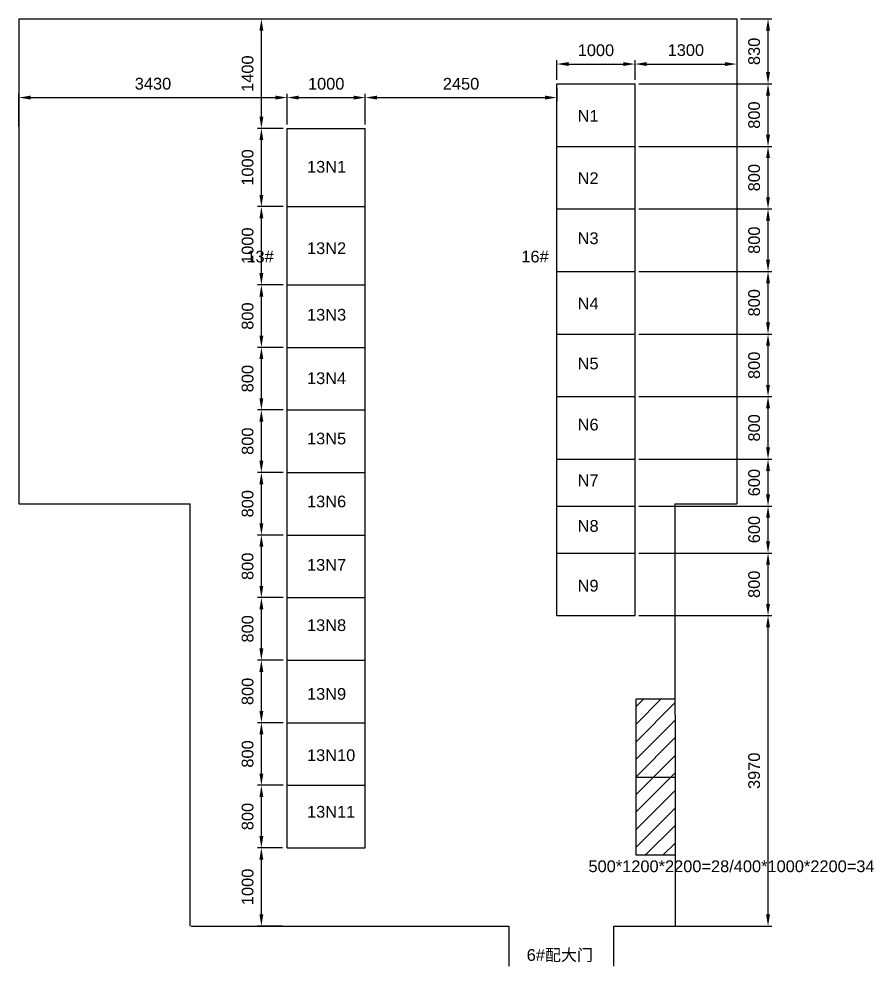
# Model space of a CAD drawing. Header units: millimetres. Extents: x 8 to 67164, y -14211 to 15935.
# Drawn here: x 26102 to 37039, y -14000 to -1888 of the extents above; entities that cross this region are included whole.
import ezdxf

# ---------------------------------------------------------------- set-up
doc = ezdxf.new("R2010")
doc.units = ezdxf.units.MM
doc.layers.add('标注', color=7, linetype='Continuous')
doc.styles.get("Standard").update_dxf_attribs({"font": 'arial.ttf'})
doc.dimstyles.new('ISO-25', dxfattribs={"dimtxt": 150, "dimasz": 150, "dimexe": 50, "dimexo": 50, "dimgap": 100, "dimtad": 1, "dimtoh": 1, "dimdec": 0, "dimtxsty": 'Standard', "dimcen": 0, "dimclrd": 3, "dimclre": 3, "dimclrt": 3, "dimadec": 0, "dimazin": 0, "dimtfac": 1, "dimtdec": 0, "dimtmove": 0, "dimatfit": 3, "dimfxl": 1, "dimarcsym": 2})

# ---------------------------------------------------------------- blocks, each defined once
blk = doc.blocks.new('*D151')
at = {"layer": 'Defpoints', "color": 0, "transparency": 16777216}
for p in [(29532, -2894), (26102, -3313), (29532, -3288)]:
    blk.add_point(p, dxfattribs=at)
at = {"layer": '标注', "color": 3, "lineweight": -2, "transparency": 16777216}
for p, q in [((26102, -3263), (26102, -2844)), ((26252, -2894), (29382, -2894)), ((29532, -3238), (29532, -2844))]:
    blk.add_line(p, q, dxfattribs=at)
at = {"layer": '标注', "color": 3, "transparency": 16777216}
for points in [[(26252, -2869), (26252, -2919), (26102, -2894)], [(29382, -2869), (29382, -2919), (29532, -2894)]]:
    blk.add_solid(points, dxfattribs=at)
at = {"layer": '标注', "color": 3, "transparency": 16777216, "insert": (27817, -2717), "char_height": 150, "attachment_point": 5}
blk.add_mtext('3430', dxfattribs=at)
blk = doc.blocks.new('*D152')
at = {"layer": 'Defpoints', "color": 0, "transparency": 16777216}
for p in [(30532, -2894), (29532, -3288), (30532, -3288)]:
    blk.add_point(p, dxfattribs=at)
at = {"layer": '标注', "color": 3, "lineweight": -2, "transparency": 16777216}
for p, q in [((29532, -3238), (29532, -2844)), ((29682, -2894), (30382, -2894)), ((30532, -3238), (30532, -2844))]:
    blk.add_line(p, q, dxfattribs=at)
at = {"layer": '标注', "color": 3, "transparency": 16777216}
for points in [[(29682, -2869), (29682, -2919), (29532, -2894)], [(30382, -2869), (30382, -2919), (30532, -2894)]]:
    blk.add_solid(points, dxfattribs=at)
at = {"layer": '标注', "color": 3, "transparency": 16777216, "insert": (30032, -2718), "char_height": 150, "attachment_point": 5}
blk.add_mtext('1000', dxfattribs=at)
blk = doc.blocks.new('*D153')
at = {"layer": 'Defpoints', "color": 0, "transparency": 16777216}
for p in [(32982, -2718), (32982, -2894), (30532, -3288)]:
    blk.add_point(p, dxfattribs=at)
at = {"layer": '标注', "color": 3, "lineweight": -2, "transparency": 16777216}
for p, q in [((32982, -2768), (32982, -2944)), ((30532, -3238), (30532, -2844)), ((30682, -2894), (32832, -2894))]:
    blk.add_line(p, q, dxfattribs=at)
at = {"layer": '标注', "color": 3, "transparency": 16777216}
for points in [[(30682, -2869), (30682, -2919), (30532, -2894)], [(32832, -2869), (32832, -2919), (32982, -2894)]]:
    blk.add_solid(points, dxfattribs=at)
at = {"layer": '标注', "color": 3, "transparency": 16777216, "insert": (31757, -2718), "char_height": 150, "attachment_point": 5}
blk.add_mtext('2450', dxfattribs=at)
blk = doc.blocks.new('*D154')
at = {"layer": 'Defpoints', "color": 0, "transparency": 16777216}
for p in [(33982, -2465), (32982, -2718), (33982, -2718)]:
    blk.add_point(p, dxfattribs=at)
at = {"layer": '标注', "color": 3, "lineweight": -2, "transparency": 16777216}
for p, q in [((32982, -2668), (32982, -2415)), ((33982, -2668), (33982, -2415)), ((33132, -2465), (33832, -2465))]:
    blk.add_line(p, q, dxfattribs=at)
at = {"layer": '标注', "color": 3, "transparency": 16777216}
for points in [[(33132, -2440), (33132, -2490), (32982, -2465)], [(33832, -2440), (33832, -2490), (33982, -2465)]]:
    blk.add_solid(points, dxfattribs=at)
at = {"layer": '标注', "color": 3, "transparency": 16777216, "insert": (33482, -2289), "char_height": 150, "attachment_point": 5}
blk.add_mtext('1000', dxfattribs=at)
blk = doc.blocks.new('*D155')
at = {"layer": 'Defpoints', "color": 0, "transparency": 16777216}
for p in [(35282, -2465), (35282, -2465), (33982, -2718)]:
    blk.add_point(p, dxfattribs=at)
at = {"layer": '标注', "color": 3, "lineweight": -2, "transparency": 16777216}
for p, q in [((33982, -2668), (33982, -2415)), ((34132, -2465), (35132, -2465))]:
    blk.add_line(p, q, dxfattribs=at)
at = {"layer": '标注', "color": 3, "transparency": 16777216}
for points in [[(34132, -2440), (34132, -2490), (33982, -2465)], [(35132, -2440), (35132, -2490), (35282, -2465)]]:
    blk.add_solid(points, dxfattribs=at)
at = {"layer": '标注', "color": 3, "transparency": 16777216, "insert": (34632, -2288), "char_height": 150, "attachment_point": 5}
blk.add_mtext('1300', dxfattribs=at)
blk = doc.blocks.new('*D156')
at = {"layer": 'Defpoints', "color": 0, "transparency": 16777216}
for p in [(29203, -12488), (29525, -12488), (29525, -13488)]:
    blk.add_point(p, dxfattribs=at)
at = {"layer": '标注', "color": 3, "lineweight": -2, "transparency": 16777216}
for p, q in [((29475, -12488), (29153, -12488)), ((29203, -13338), (29203, -12638)), ((29475, -13488), (29153, -13488))]:
    blk.add_line(p, q, dxfattribs=at)
at = {"layer": '标注', "color": 3, "transparency": 16777216}
for points in [[(29178, -12638), (29228, -12638), (29203, -12488)], [(29178, -13338), (29228, -13338), (29203, -13488)]]:
    blk.add_solid(points, dxfattribs=at)
at = {"layer": '标注', "color": 3, "transparency": 16777216, "insert": (29027, -12988), "char_height": 150, "attachment_point": 5, "rotation": 90}
blk.add_mtext('1000', dxfattribs=at)
blk = doc.blocks.new('*D157')
at = {"layer": 'Defpoints', "color": 0, "transparency": 16777216}
for p in [(29203, -11688), (29532, -11688), (29475, -12488)]:
    blk.add_point(p, dxfattribs=at)
at = {"layer": '标注', "color": 3, "lineweight": -2, "transparency": 16777216}
for p, q in [((29482, -11688), (29153, -11688)), ((29203, -12338), (29203, -11838)), ((29425, -12488), (29153, -12488))]:
    blk.add_line(p, q, dxfattribs=at)
at = {"layer": '标注', "color": 3, "transparency": 16777216}
for points in [[(29178, -11838), (29228, -11838), (29203, -11688)], [(29178, -12338), (29228, -12338), (29203, -12488)]]:
    blk.add_solid(points, dxfattribs=at)
at = {"layer": '标注', "color": 3, "transparency": 16777216, "insert": (29027, -12088), "char_height": 150, "attachment_point": 5, "rotation": 90}
blk.add_mtext('800', dxfattribs=at)
blk = doc.blocks.new('*D158')
at = {"layer": 'Defpoints', "color": 0, "transparency": 16777216}
for p in [(29203, -10888), (29532, -10888), (29532, -11688)]:
    blk.add_point(p, dxfattribs=at)
at = {"layer": '标注', "color": 3, "lineweight": -2, "transparency": 16777216}
for p, q in [((29482, -10888), (29153, -10888)), ((29203, -11538), (29203, -11038)), ((29482, -11688), (29153, -11688))]:
    blk.add_line(p, q, dxfattribs=at)
at = {"layer": '标注', "color": 3, "transparency": 16777216}
for points in [[(29178, -11038), (29228, -11038), (29203, -10888)], [(29178, -11538), (29228, -11538), (29203, -11688)]]:
    blk.add_solid(points, dxfattribs=at)
at = {"layer": '标注', "color": 3, "transparency": 16777216, "insert": (29027, -11288), "char_height": 150, "attachment_point": 5, "rotation": 90}
blk.add_mtext('800', dxfattribs=at)
blk = doc.blocks.new('*D159')
at = {"layer": 'Defpoints', "color": 0, "transparency": 16777216}
for p in [(29203, -10088), (29532, -10088), (29532, -10888)]:
    blk.add_point(p, dxfattribs=at)
at = {"layer": '标注', "color": 3, "lineweight": -2, "transparency": 16777216}
for p, q in [((29482, -10088), (29153, -10088)), ((29203, -10738), (29203, -10238)), ((29482, -10888), (29153, -10888))]:
    blk.add_line(p, q, dxfattribs=at)
at = {"layer": '标注', "color": 3, "transparency": 16777216}
for points in [[(29178, -10238), (29228, -10238), (29203, -10088)], [(29178, -10738), (29228, -10738), (29203, -10888)]]:
    blk.add_solid(points, dxfattribs=at)
at = {"layer": '标注', "color": 3, "transparency": 16777216, "insert": (29027, -10488), "char_height": 150, "attachment_point": 5, "rotation": 90}
blk.add_mtext('800', dxfattribs=at)
blk = doc.blocks.new('*D160')
at = {"layer": 'Defpoints', "color": 0, "transparency": 16777216}
for p in [(29203, -9288), (29532, -9288), (29532, -10088)]:
    blk.add_point(p, dxfattribs=at)
at = {"layer": '标注', "color": 3, "lineweight": -2, "transparency": 16777216}
for p, q in [((29482, -9288), (29153, -9288)), ((29203, -9938), (29203, -9438)), ((29482, -10088), (29153, -10088))]:
    blk.add_line(p, q, dxfattribs=at)
at = {"layer": '标注', "color": 3, "transparency": 16777216}
for points in [[(29178, -9438), (29228, -9438), (29203, -9288)], [(29178, -9938), (29228, -9938), (29203, -10088)]]:
    blk.add_solid(points, dxfattribs=at)
at = {"layer": '标注', "color": 3, "transparency": 16777216, "insert": (29027, -9688), "char_height": 150, "attachment_point": 5, "rotation": 90}
blk.add_mtext('800', dxfattribs=at)
blk = doc.blocks.new('*D161')
at = {"layer": 'Defpoints', "color": 0, "transparency": 16777216}
for p in [(29203, -8488), (29532, -8488), (29532, -9288)]:
    blk.add_point(p, dxfattribs=at)
at = {"layer": '标注', "color": 3, "lineweight": -2, "transparency": 16777216}
for p, q in [((29482, -8488), (29153, -8488)), ((29203, -9138), (29203, -8638)), ((29482, -9288), (29153, -9288))]:
    blk.add_line(p, q, dxfattribs=at)
at = {"layer": '标注', "color": 3, "transparency": 16777216}
for points in [[(29178, -8638), (29228, -8638), (29203, -8488)], [(29178, -9138), (29228, -9138), (29203, -9288)]]:
    blk.add_solid(points, dxfattribs=at)
at = {"layer": '标注', "color": 3, "transparency": 16777216, "insert": (29027, -8888), "char_height": 150, "attachment_point": 5, "rotation": 90}
blk.add_mtext('800', dxfattribs=at)
blk = doc.blocks.new('*D162')
at = {"layer": 'Defpoints', "color": 0, "transparency": 16777216}
for p in [(29203, -7688), (29532, -7688), (29532, -8488)]:
    blk.add_point(p, dxfattribs=at)
at = {"layer": '标注', "color": 3, "lineweight": -2, "transparency": 16777216}
for p, q in [((29482, -7688), (29153, -7688)), ((29203, -8338), (29203, -7838)), ((29482, -8488), (29153, -8488))]:
    blk.add_line(p, q, dxfattribs=at)
at = {"layer": '标注', "color": 3, "transparency": 16777216}
for points in [[(29178, -7838), (29228, -7838), (29203, -7688)], [(29178, -8338), (29228, -8338), (29203, -8488)]]:
    blk.add_solid(points, dxfattribs=at)
at = {"layer": '标注', "color": 3, "transparency": 16777216, "insert": (29027, -8088), "char_height": 150, "attachment_point": 5, "rotation": 90}
blk.add_mtext('800', dxfattribs=at)
blk = doc.blocks.new('*D163')
at = {"layer": 'Defpoints', "color": 0, "transparency": 16777216}
for p in [(29203, -6888), (29532, -6888), (29532, -7688)]:
    blk.add_point(p, dxfattribs=at)
at = {"layer": '标注', "color": 3, "lineweight": -2, "transparency": 16777216}
for p, q in [((29482, -6888), (29153, -6888)), ((29203, -7538), (29203, -7038)), ((29482, -7688), (29153, -7688))]:
    blk.add_line(p, q, dxfattribs=at)
at = {"layer": '标注', "color": 3, "transparency": 16777216}
for points in [[(29178, -7038), (29228, -7038), (29203, -6888)], [(29178, -7538), (29228, -7538), (29203, -7688)]]:
    blk.add_solid(points, dxfattribs=at)
at = {"layer": '标注', "color": 3, "transparency": 16777216, "insert": (29027, -7288), "char_height": 150, "attachment_point": 5, "rotation": 90}
blk.add_mtext('800', dxfattribs=at)
blk = doc.blocks.new('*D164')
at = {"layer": 'Defpoints', "color": 0, "transparency": 16777216}
for p in [(29203, -6088), (29532, -6088), (29532, -6888)]:
    blk.add_point(p, dxfattribs=at)
at = {"layer": '标注', "color": 3, "lineweight": -2, "transparency": 16777216}
for p, q in [((29482, -6088), (29153, -6088)), ((29203, -6738), (29203, -6238)), ((29482, -6888), (29153, -6888))]:
    blk.add_line(p, q, dxfattribs=at)
at = {"layer": '标注', "color": 3, "transparency": 16777216}
for points in [[(29178, -6238), (29228, -6238), (29203, -6088)], [(29178, -6738), (29228, -6738), (29203, -6888)]]:
    blk.add_solid(points, dxfattribs=at)
at = {"layer": '标注', "color": 3, "transparency": 16777216, "insert": (29027, -6488), "char_height": 150, "attachment_point": 5, "rotation": 90}
blk.add_mtext('800', dxfattribs=at)
blk = doc.blocks.new('*D165')
at = {"layer": 'Defpoints', "color": 0, "transparency": 16777216}
for p in [(29203, -5288), (29532, -5288), (29532, -6088)]:
    blk.add_point(p, dxfattribs=at)
at = {"layer": '标注', "color": 3, "lineweight": -2, "transparency": 16777216}
for p, q in [((29482, -5288), (29153, -5288)), ((29203, -5938), (29203, -5438)), ((29482, -6088), (29153, -6088))]:
    blk.add_line(p, q, dxfattribs=at)
at = {"layer": '标注', "color": 3, "transparency": 16777216}
for points in [[(29178, -5438), (29228, -5438), (29203, -5288)], [(29178, -5938), (29228, -5938), (29203, -6088)]]:
    blk.add_solid(points, dxfattribs=at)
at = {"layer": '标注', "color": 3, "transparency": 16777216, "insert": (29027, -5688), "char_height": 150, "attachment_point": 5, "rotation": 90}
blk.add_mtext('800', dxfattribs=at)
blk = doc.blocks.new('*D166')
at = {"layer": 'Defpoints', "color": 0, "transparency": 16777216}
for p in [(29203, -4288), (29532, -4288), (29532, -5288)]:
    blk.add_point(p, dxfattribs=at)
at = {"layer": '标注', "color": 3, "lineweight": -2, "transparency": 16777216}
for p, q in [((29482, -4288), (29153, -4288)), ((29203, -5138), (29203, -4438)), ((29482, -5288), (29153, -5288))]:
    blk.add_line(p, q, dxfattribs=at)
at = {"layer": '标注', "color": 3, "transparency": 16777216}
for points in [[(29178, -4438), (29228, -4438), (29203, -4288)], [(29178, -5138), (29228, -5138), (29203, -5288)]]:
    blk.add_solid(points, dxfattribs=at)
at = {"layer": '标注', "color": 3, "transparency": 16777216, "insert": (29027, -4788), "char_height": 150, "attachment_point": 5, "rotation": 90}
blk.add_mtext('1000', dxfattribs=at)
blk = doc.blocks.new('*D167')
at = {"layer": 'Defpoints', "color": 0, "transparency": 16777216}
for p in [(29203, -3288), (29532, -3288), (29532, -4288)]:
    blk.add_point(p, dxfattribs=at)
at = {"layer": '标注', "color": 3, "lineweight": -2, "transparency": 16777216}
for p, q in [((29482, -3288), (29153, -3288)), ((29203, -4138), (29203, -3438)), ((29482, -4288), (29153, -4288))]:
    blk.add_line(p, q, dxfattribs=at)
at = {"layer": '标注', "color": 3, "transparency": 16777216}
for points in [[(29178, -3438), (29228, -3438), (29203, -3288)], [(29178, -4138), (29228, -4138), (29203, -4288)]]:
    blk.add_solid(points, dxfattribs=at)
at = {"layer": '标注', "color": 3, "transparency": 16777216, "insert": (29027, -3788), "char_height": 150, "attachment_point": 5, "rotation": 90}
blk.add_mtext('1000', dxfattribs=at)
blk = doc.blocks.new('*D168')
at = {"layer": 'Defpoints', "color": 0, "transparency": 16777216}
for p in [(29203, -1888), (29203, -1888), (29532, -3288)]:
    blk.add_point(p, dxfattribs=at)
at = {"layer": '标注', "color": 3, "lineweight": -2, "transparency": 16777216}
for p, q in [((29203, -3138), (29203, -2038)), ((29482, -3288), (29153, -3288))]:
    blk.add_line(p, q, dxfattribs=at)
at = {"layer": '标注', "color": 3, "transparency": 16777216}
for points in [[(29178, -2038), (29228, -2038), (29203, -1888)], [(29178, -3138), (29228, -3138), (29203, -3288)]]:
    blk.add_solid(points, dxfattribs=at)
at = {"layer": '标注', "color": 3, "transparency": 16777216, "insert": (29027, -2588), "char_height": 150, "attachment_point": 5, "rotation": 90}
blk.add_mtext('1400', dxfattribs=at)
blk = doc.blocks.new('*D169')
at = {"layer": 'Defpoints', "color": 0, "transparency": 16777216}
for p in [(33982, -9518), (35683, -9518), (34104, -13489)]:
    blk.add_point(p, dxfattribs=at)
at = {"layer": '标注', "color": 3, "lineweight": -2, "transparency": 16777216}
for p, q in [((34032, -9518), (35733, -9518)), ((35683, -13339), (35683, -9668)), ((34154, -13489), (35733, -13489))]:
    blk.add_line(p, q, dxfattribs=at)
at = {"layer": '标注', "color": 3, "transparency": 16777216}
for points in [[(35658, -9668), (35708, -9668), (35683, -9518)], [(35658, -13339), (35708, -13339), (35683, -13489)]]:
    blk.add_solid(points, dxfattribs=at)
at = {"layer": '标注', "color": 3, "transparency": 16777216, "insert": (35506, -11503), "char_height": 150, "attachment_point": 5, "rotation": 90}
blk.add_mtext('3970', dxfattribs=at)
blk = doc.blocks.new('*D170')
at = {"layer": 'Defpoints', "color": 0, "transparency": 16777216}
for p in [(33982, -8718), (35683, -8718), (33982, -9518)]:
    blk.add_point(p, dxfattribs=at)
at = {"layer": '标注', "color": 3, "lineweight": -2, "transparency": 16777216}
for p, q in [((34032, -8718), (35733, -8718)), ((35683, -9368), (35683, -8868)), ((34032, -9518), (35733, -9518))]:
    blk.add_line(p, q, dxfattribs=at)
at = {"layer": '标注', "color": 3, "transparency": 16777216}
for points in [[(35658, -8868), (35708, -8868), (35683, -8718)], [(35658, -9368), (35708, -9368), (35683, -9518)]]:
    blk.add_solid(points, dxfattribs=at)
at = {"layer": '标注', "color": 3, "transparency": 16777216, "insert": (35506, -9118), "char_height": 150, "attachment_point": 5, "rotation": 90}
blk.add_mtext('800', dxfattribs=at)
blk = doc.blocks.new('*D171')
at = {"layer": 'Defpoints', "color": 0, "transparency": 16777216}
for p in [(33982, -8118), (35683, -8118), (33982, -8718)]:
    blk.add_point(p, dxfattribs=at)
at = {"layer": '标注', "color": 3, "lineweight": -2, "transparency": 16777216}
for p, q in [((34032, -8118), (35733, -8118)), ((35683, -8568), (35683, -8268)), ((34032, -8718), (35733, -8718))]:
    blk.add_line(p, q, dxfattribs=at)
at = {"layer": '标注', "color": 3, "transparency": 16777216}
for points in [[(35658, -8268), (35708, -8268), (35683, -8118)], [(35658, -8568), (35708, -8568), (35683, -8718)]]:
    blk.add_solid(points, dxfattribs=at)
at = {"layer": '标注', "color": 3, "transparency": 16777216, "insert": (35506, -8418), "char_height": 150, "attachment_point": 5, "rotation": 90}
blk.add_mtext('600', dxfattribs=at)
blk = doc.blocks.new('*D172')
at = {"layer": 'Defpoints', "color": 0, "transparency": 16777216}
for p in [(33982, -7518), (35683, -7518), (33982, -8118)]:
    blk.add_point(p, dxfattribs=at)
at = {"layer": '标注', "color": 3, "lineweight": -2, "transparency": 16777216}
for p, q in [((34032, -7518), (35733, -7518)), ((35683, -7968), (35683, -7668)), ((34032, -8118), (35733, -8118))]:
    blk.add_line(p, q, dxfattribs=at)
at = {"layer": '标注', "color": 3, "transparency": 16777216}
for points in [[(35658, -7668), (35708, -7668), (35683, -7518)], [(35658, -7968), (35708, -7968), (35683, -8118)]]:
    blk.add_solid(points, dxfattribs=at)
at = {"layer": '标注', "color": 3, "transparency": 16777216, "insert": (35506, -7818), "char_height": 150, "attachment_point": 5, "rotation": 90}
blk.add_mtext('600', dxfattribs=at)
blk = doc.blocks.new('*D173')
at = {"layer": 'Defpoints', "color": 0, "transparency": 16777216}
for p in [(33982, -6718), (35683, -6718), (33982, -7518)]:
    blk.add_point(p, dxfattribs=at)
at = {"layer": '标注', "color": 3, "lineweight": -2, "transparency": 16777216}
for p, q in [((34032, -6718), (35733, -6718)), ((35683, -7368), (35683, -6868)), ((34032, -7518), (35733, -7518))]:
    blk.add_line(p, q, dxfattribs=at)
at = {"layer": '标注', "color": 3, "transparency": 16777216}
for points in [[(35658, -6868), (35708, -6868), (35683, -6718)], [(35658, -7368), (35708, -7368), (35683, -7518)]]:
    blk.add_solid(points, dxfattribs=at)
at = {"layer": '标注', "color": 3, "transparency": 16777216, "insert": (35506, -7118), "char_height": 150, "attachment_point": 5, "rotation": 90}
blk.add_mtext('800', dxfattribs=at)
blk = doc.blocks.new('*D174')
at = {"layer": 'Defpoints', "color": 0, "transparency": 16777216}
for p in [(33982, -5918), (35683, -5918), (33982, -6718)]:
    blk.add_point(p, dxfattribs=at)
at = {"layer": '标注', "color": 3, "lineweight": -2, "transparency": 16777216}
for p, q in [((34032, -5918), (35733, -5918)), ((35683, -6568), (35683, -6068)), ((34032, -6718), (35733, -6718))]:
    blk.add_line(p, q, dxfattribs=at)
at = {"layer": '标注', "color": 3, "transparency": 16777216}
for points in [[(35658, -6068), (35708, -6068), (35683, -5918)], [(35658, -6568), (35708, -6568), (35683, -6718)]]:
    blk.add_solid(points, dxfattribs=at)
at = {"layer": '标注', "color": 3, "transparency": 16777216, "insert": (35506, -6318), "char_height": 150, "attachment_point": 5, "rotation": 90}
blk.add_mtext('800', dxfattribs=at)
blk = doc.blocks.new('*D175')
at = {"layer": 'Defpoints', "color": 0, "transparency": 16777216}
for p in [(33982, -5118), (35683, -5118), (33982, -5918)]:
    blk.add_point(p, dxfattribs=at)
at = {"layer": '标注', "color": 3, "lineweight": -2, "transparency": 16777216}
for p, q in [((34032, -5118), (35733, -5118)), ((35683, -5768), (35683, -5268)), ((34032, -5918), (35733, -5918))]:
    blk.add_line(p, q, dxfattribs=at)
at = {"layer": '标注', "color": 3, "transparency": 16777216}
for points in [[(35658, -5268), (35708, -5268), (35683, -5118)], [(35658, -5768), (35708, -5768), (35683, -5918)]]:
    blk.add_solid(points, dxfattribs=at)
at = {"layer": '标注', "color": 3, "transparency": 16777216, "insert": (35506, -5518), "char_height": 150, "attachment_point": 5, "rotation": 90}
blk.add_mtext('800', dxfattribs=at)
blk = doc.blocks.new('*D176')
at = {"layer": 'Defpoints', "color": 0, "transparency": 16777216}
for p in [(33982, -4318), (35683, -4318), (33982, -5118)]:
    blk.add_point(p, dxfattribs=at)
at = {"layer": '标注', "color": 3, "lineweight": -2, "transparency": 16777216}
for p, q in [((34032, -4318), (35733, -4318)), ((35683, -4968), (35683, -4468)), ((34032, -5118), (35733, -5118))]:
    blk.add_line(p, q, dxfattribs=at)
at = {"layer": '标注', "color": 3, "transparency": 16777216}
for points in [[(35658, -4468), (35708, -4468), (35683, -4318)], [(35658, -4968), (35708, -4968), (35683, -5118)]]:
    blk.add_solid(points, dxfattribs=at)
at = {"layer": '标注', "color": 3, "transparency": 16777216, "insert": (35506, -4718), "char_height": 150, "attachment_point": 5, "rotation": 90}
blk.add_mtext('800', dxfattribs=at)
blk = doc.blocks.new('*D177')
at = {"layer": 'Defpoints', "color": 0, "transparency": 16777216}
for p in [(33982, -3518), (35683, -3518), (33982, -4318)]:
    blk.add_point(p, dxfattribs=at)
at = {"layer": '标注', "color": 3, "lineweight": -2, "transparency": 16777216}
for p, q in [((34032, -3518), (35733, -3518)), ((35683, -4168), (35683, -3668)), ((34032, -4318), (35733, -4318))]:
    blk.add_line(p, q, dxfattribs=at)
at = {"layer": '标注', "color": 3, "transparency": 16777216}
for points in [[(35658, -3668), (35708, -3668), (35683, -3518)], [(35658, -4168), (35708, -4168), (35683, -4318)]]:
    blk.add_solid(points, dxfattribs=at)
at = {"layer": '标注', "color": 3, "transparency": 16777216, "insert": (35506, -3918), "char_height": 150, "attachment_point": 5, "rotation": 90}
blk.add_mtext('800', dxfattribs=at)
blk = doc.blocks.new('*D178')
at = {"layer": 'Defpoints', "color": 0, "transparency": 16777216}
for p in [(33982, -2718), (35683, -2718), (33982, -3518)]:
    blk.add_point(p, dxfattribs=at)
at = {"layer": '标注', "color": 3, "lineweight": -2, "transparency": 16777216}
for p, q in [((34032, -2718), (35733, -2718)), ((35683, -3368), (35683, -2868)), ((34032, -3518), (35733, -3518))]:
    blk.add_line(p, q, dxfattribs=at)
at = {"layer": '标注', "color": 3, "transparency": 16777216}
for points in [[(35658, -2868), (35708, -2868), (35683, -2718)], [(35658, -3368), (35708, -3368), (35683, -3518)]]:
    blk.add_solid(points, dxfattribs=at)
at = {"layer": '标注', "color": 3, "transparency": 16777216, "insert": (35506, -3118), "char_height": 150, "attachment_point": 5, "rotation": 90}
blk.add_mtext('800', dxfattribs=at)
blk = doc.blocks.new('*D179')
at = {"layer": 'Defpoints', "color": 0, "transparency": 16777216}
for p in [(35282, -1888), (35683, -1888), (33982, -2718)]:
    blk.add_point(p, dxfattribs=at)
at = {"layer": '标注', "color": 3, "lineweight": -2, "transparency": 16777216}
for p, q in [((35332, -1888), (35733, -1888)), ((35683, -2568), (35683, -2038)), ((34032, -2718), (35733, -2718))]:
    blk.add_line(p, q, dxfattribs=at)
at = {"layer": '标注', "color": 3, "transparency": 16777216}
for points in [[(35658, -2038), (35708, -2038), (35683, -1888)], [(35658, -2568), (35708, -2568), (35683, -2718)]]:
    blk.add_solid(points, dxfattribs=at)
at = {"layer": '标注', "color": 3, "transparency": 16777216, "insert": (35506, -2303), "char_height": 150, "attachment_point": 5, "rotation": 90}
blk.add_mtext('830', dxfattribs=at)

msp = doc.modelspace()

# ---------------------------------------------------------------- hatches: boundary and pattern name
at = {"layer": '标注'}
h = msp.add_hatch(dxfattribs=at)
h.set_pattern_fill('ANSI31', color=256, scale=50)
h.paths.add_polyline_path([(34492.3, -10583.3), (33994.9, -10583.9), (33994.9, -11583.9), (34493.6, -11583.3)])
h.paths.add_polyline_path([(34493.6, -11583.3), (33994.9, -11583.9), (33994.9, -12583.9), (34494.9, -12583.9)])

# ---------------------------------------------------------------- linework, layer by layer
for p, q in [((26102.3, -1888.2), (35282.3, -1888.2)), ((26102.3, -1888.2), (26102.3, -8088.2)), ((35282.3, -1888.2), (35282.3, -8088.2)), ((32982.3, -9518.2), (32982.3, -2718.2)), ((32982.3, -2718.2), (33982.3, -2718.2)), ((33982.3, -9518.2), (33982.3, -2718.2)), ((29532.3, -12488.2), (29532.3, -3288.2)), ((29532.3, -3288.2), (30532.3, -3288.2)), ((30532.3, -12488.2), (30532.3, -3288.2)), ((32982.3, -3518.2), (33982.3, -3518.2)), ((29532.3, -4288.2), (30532.3, -4288.2)), ((32982.3, -4318.2), (33982.3, -4318.2)), ((32982.3, -5118.2), (33982.3, -5118.2)), ((29532.3, -5288.2), (30532.3, -5288.2)), ((32982.3, -5918.2), (33982.3, -5918.2)), ((29532.3, -6088.2), (30532.3, -6088.2)), ((32982.3, -6718.2), (33982.3, -6718.2)), ((29532.3, -6888.2), (30532.3, -6888.2)), ((32982.3, -7518.2), (33982.3, -7518.2)), ((29532.3, -7688.2), (30532.3, -7688.2)), ((26102.3, -8088.2), (28292.3, -8088.2)), ((28292.3, -13488.2), (28292.3, -8088.2)), ((34489.2, -8088.2), (35282.3, -8088.2)), ((34489.2, -8088.2), (34496, -13488.6)), ((32982.3, -8118.2), (33982.3, -8118.2)), ((29532.3, -8488.2), (30532.3, -8488.2)), ((32982.3, -8718.2), (33982.3, -8718.2)), ((29532.3, -9288.2), (30532.3, -9288.2)), ((32982.3, -9518.2), (33982.3, -9518.2)), ((29532.3, -10088.2), (30532.3, -10088.2)), ((33994.9, -10583.9), (34492.3, -10583.3)), ((33994.9, -12583.9), (33994.9, -10583.9)), ((29532.3, -10888.2), (30532.3, -10888.2)), ((33996.2, -11583.9), (34493.6, -11583.3)), ((29532.3, -11688.2), (30532.3, -11688.2)), ((29532.3, -12488.2), (30532.3, -12488.2)), ((34494.9, -12583.9), (33994.9, -12583.9)), ((28306.2, -13488.2), (32368.8, -13488.2)), ((32368.8, -13488.2), (32368.8, -14000)), ((33712.3, -14000), (33712.3, -13488.6)), ((33712.3, -13488.6), (34496, -13488.6))]:
    msp.add_line(p, q, dxfattribs=at)

# ---------------------------------------------------------------- texts
for s, p in [('N1', (33248.2, -3203.1)), ('13N1', (29786.6, -3853.8)), ('N2', (33248.2, -3999.9)), ('N3', (33248.2, -4767.3)), ('13N2', (29786.6, -4894.8)), ('13#', (29011.5, -5001.9)), ('16#', (32527.7, -5001.9)), ('N4', (33248.2, -5602)), ('13N3', (29786.6, -5746.4)), ('N5', (33248.2, -6369.4)), ('13N4', (29786.6, -6557.6)), ('N6', (33248.2, -7150.3)), ('13N5', (29786.6, -7328.2)), ('N7', (33248.2, -7863.8)), ('13N6', (29786.6, -8133.8)), ('N8', (33248.2, -8446.9)), ('13N7', (29786.6, -8944.9)), ('N9', (33248.2, -9210.3)), ('N', (33248.2, -9210.3)), ('13N8', (29786.6, -9715.5)), ('13N9', (29786.6, -10594.2)), ('13N10', (29786.6, -11378.3)), ('13N11', (29786.6, -12102.1)), ('500*1200*2200=28/400*1000*2200=34', (33386.5, -12798.8)), ('6#配大门', (32596.6, -13933.6))]:
    msp.add_text(s, height=150, dxfattribs=at).set_placement(p)

# ---------------------------------------------------------------- dimensions: what is measured, and where the dimension line sits
for base, p1, p2, picture, middle in [((29203.1, -1888.2), (29532.3, -3288.2), (29203.1, -1888.2), '*D168', (29026.6, -2588.2)), ((35682.8, -1888.2), (33982.3, -2718.2), (35282.3, -1888.2), '*D179', (35506.2, -2303.2)), ((35682.8, -2718.2), (33982.3, -3518.2), (33982.3, -2718.2), '*D178', (35506.2, -3118.2)), ((29203.1, -3288.2), (29532.3, -4288.2), (29532.3, -3288.2), '*D167', (29026.6, -3788.2)), ((35682.8, -3518.2), (33982.3, -4318.2), (33982.3, -3518.2), '*D177', (35506.2, -3918.2)), ((29203.1, -4288.2), (29532.3, -5288.2), (29532.3, -4288.2), '*D166', (29026.6, -4788.2)), ((35682.8, -4318.2), (33982.3, -5118.2), (33982.3, -4318.2), '*D176', (35506.2, -4718.2)), ((35682.8, -5118.2), (33982.3, -5918.2), (33982.3, -5118.2), '*D175', (35506.2, -5518.2)), ((29203.1, -5288.2), (29532.3, -6088.2), (29532.3, -5288.2), '*D165', (29026.6, -5688.2)), ((35682.8, -5918.2), (33982.3, -6718.2), (33982.3, -5918.2), '*D174', (35506.2, -6318.2)), ((29203.1, -6088.2), (29532.3, -6888.2), (29532.3, -6088.2), '*D164', (29026.6, -6488.2)), ((35682.8, -6718.2), (33982.3, -7518.2), (33982.3, -6718.2), '*D173', (35506.2, -7118.2)), ((29203.1, -6888.2), (29532.3, -7688.2), (29532.3, -6888.2), '*D163', (29026.6, -7288.2)), ((35682.8, -7518.2), (33982.3, -8118.2), (33982.3, -7518.2), '*D172', (35506.2, -7818.2)), ((29203.1, -7688.2), (29532.3, -8488.2), (29532.3, -7688.2), '*D162', (29026.6, -8088.2)), ((35682.8, -8118.2), (33982.3, -8718.2), (33982.3, -8118.2), '*D171', (35506.2, -8418.2)), ((29203.1, -8488.2), (29532.3, -9288.2), (29532.3, -8488.2), '*D161', (29026.6, -8888.2)), ((35682.8, -8718.2), (33982.3, -9518.2), (33982.3, -8718.2), '*D170', (35506.2, -9118.2)), ((29203.1, -9288.2), (29532.3, -10088.2), (29532.3, -9288.2), '*D160', (29026.6, -9688.2)), ((29203.1, -10088.2), (29532.3, -10888.2), (29532.3, -10088.2), '*D159', (29026.6, -10488.2)), ((29203.1, -10888.2), (29532.3, -11688.2), (29532.3, -10888.2), '*D158', (29026.6, -11288.2)), ((29203.1, -11688.2), (29474.9, -12488.2), (29532.3, -11688.2), '*D157', (29026.6, -12088.2))]:
    dim = msp.add_linear_dim(base=base, p1=p1, p2=p2, angle=90, dimstyle='ISO-25', override={"dimtmove": 1}, dxfattribs=at)
    dim.commit()
    dim.dimension.update_dxf_attribs({"geometry": picture, "text_midpoint": middle})
for base, p1, p2, picture, middle in [((33982.3, -2465.1), (32982.3, -2718.2), (33982.3, -2718.2), '*D154', (33482.3, -2288.5)), ((29532.3, -2894.1), (26102.3, -3313.5), (29532.3, -3288.2), '*D151', (27817.3, -2717.5))]:
    dim = msp.add_linear_dim(base=base, p1=p1, p2=p2, dimstyle='ISO-25', dxfattribs=at)
    dim.commit()
    dim.dimension.update_dxf_attribs({"geometry": picture, "text_midpoint": middle})
for base, p1, p2, picture, middle in [((35282.3, -2465.1), (33982.3, -2718.2), (35282.3, -2465.1), '*D155', (34632.3, -2288.5)), ((30532.3, -2894.1), (29532.3, -3288.2), (30532.3, -3288.2), '*D152', (30032.3, -2717.5)), ((32982.3, -2894.1), (30532.3, -3288.2), (32982.3, -2718.2), '*D153', (31757.3, -2717.5))]:
    dim = msp.add_linear_dim(base=base, p1=p1, p2=p2, dimstyle='ISO-25', override={"dimtmove": 1}, dxfattribs=at)
    dim.commit()
    dim.dimension.update_dxf_attribs({"geometry": picture, "text_midpoint": middle})
for base, p1, p2, picture, middle in [((35682.8, -9518.2), (34104.2, -13488.6), (33982.3, -9518.2), '*D169', (35506.2, -11503.4)), ((29203.1, -12488.2), (29524.9, -13488.2), (29524.9, -12488.2), '*D156', (29026.6, -12988.2))]:
    dim = msp.add_linear_dim(base=base, p1=p1, p2=p2, angle=90, dimstyle='ISO-25', dxfattribs=at)
    dim.commit()
    dim.dimension.update_dxf_attribs({"geometry": picture, "text_midpoint": middle})

doc.saveas('drawing.dxf')
